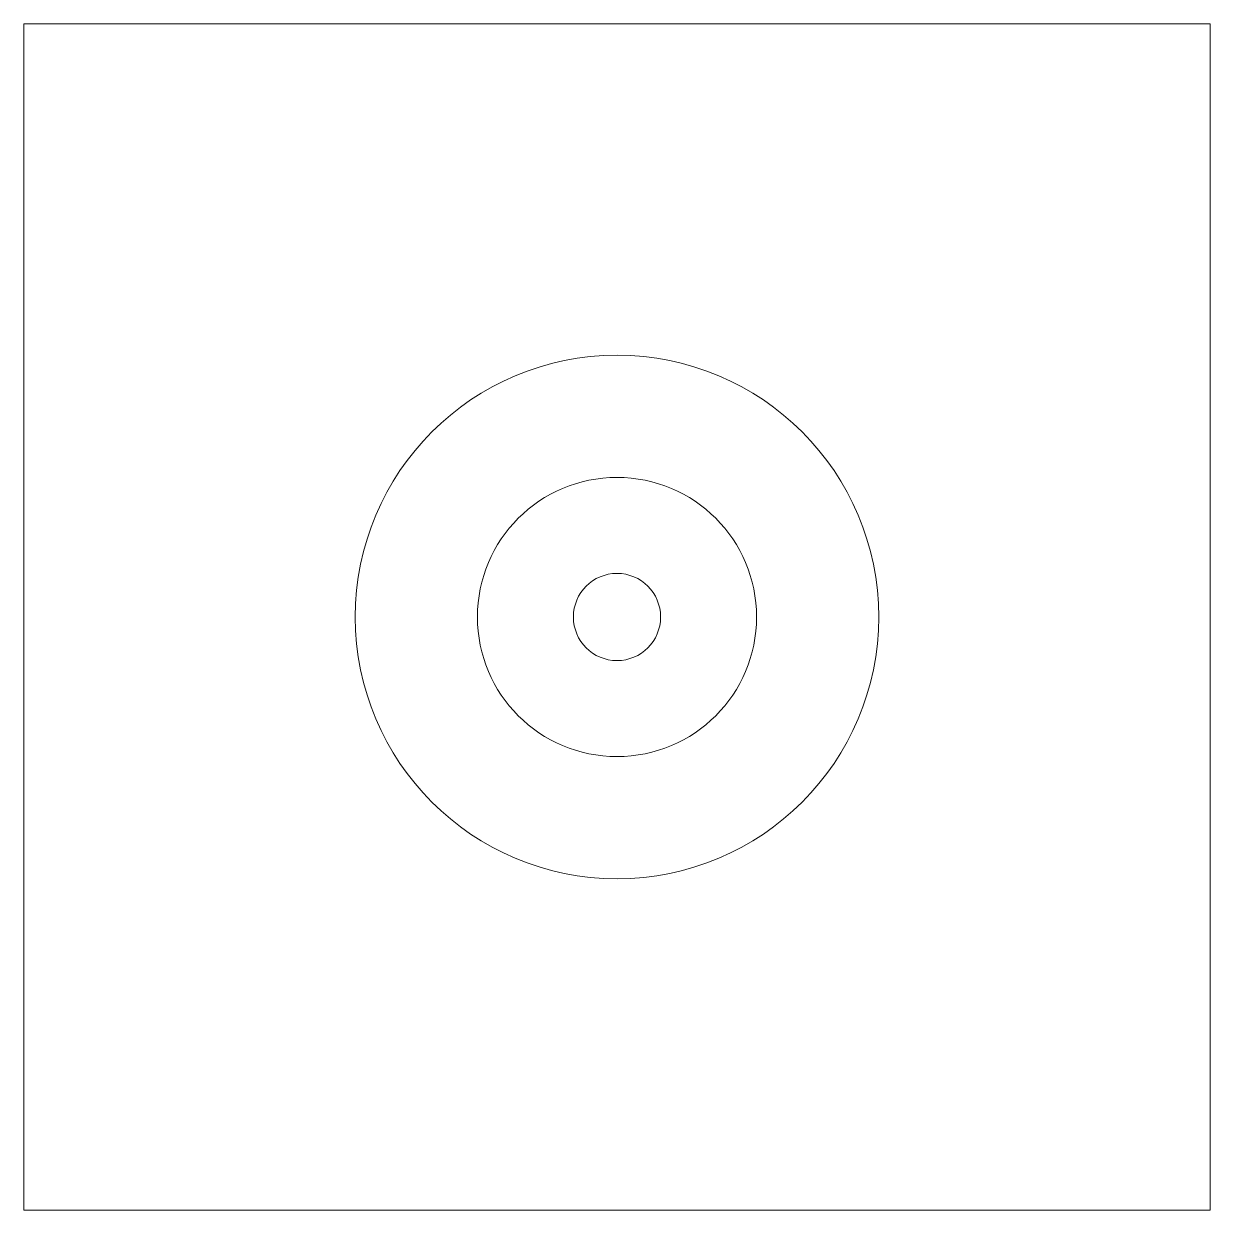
# Model space of a CAD drawing. Header units: millimetres. Extents: x -17 to 17, y -17 to 17.
import ezdxf

# ---------------------------------------------------------------- set-up
doc = ezdxf.new("R2010")
doc.units = ezdxf.units.MM

msp = doc.modelspace()

# ---------------------------------------------------------------- linework, layer by layer
at = {"color": 7, "linetype": 'Continuous', "lineweight": 15}
for p, q in [((17, 17), (-17, 17)), ((-17, 17), (-17, -17)), ((17, -17), (17, 17)), ((-17, -17), (17, -17))]:
    msp.add_line(p, q, dxfattribs=at)
for radius in [7.5, 4, 1.25]:
    msp.add_circle((0, 0), radius, dxfattribs=at)

doc.saveas('drawing.dxf')
